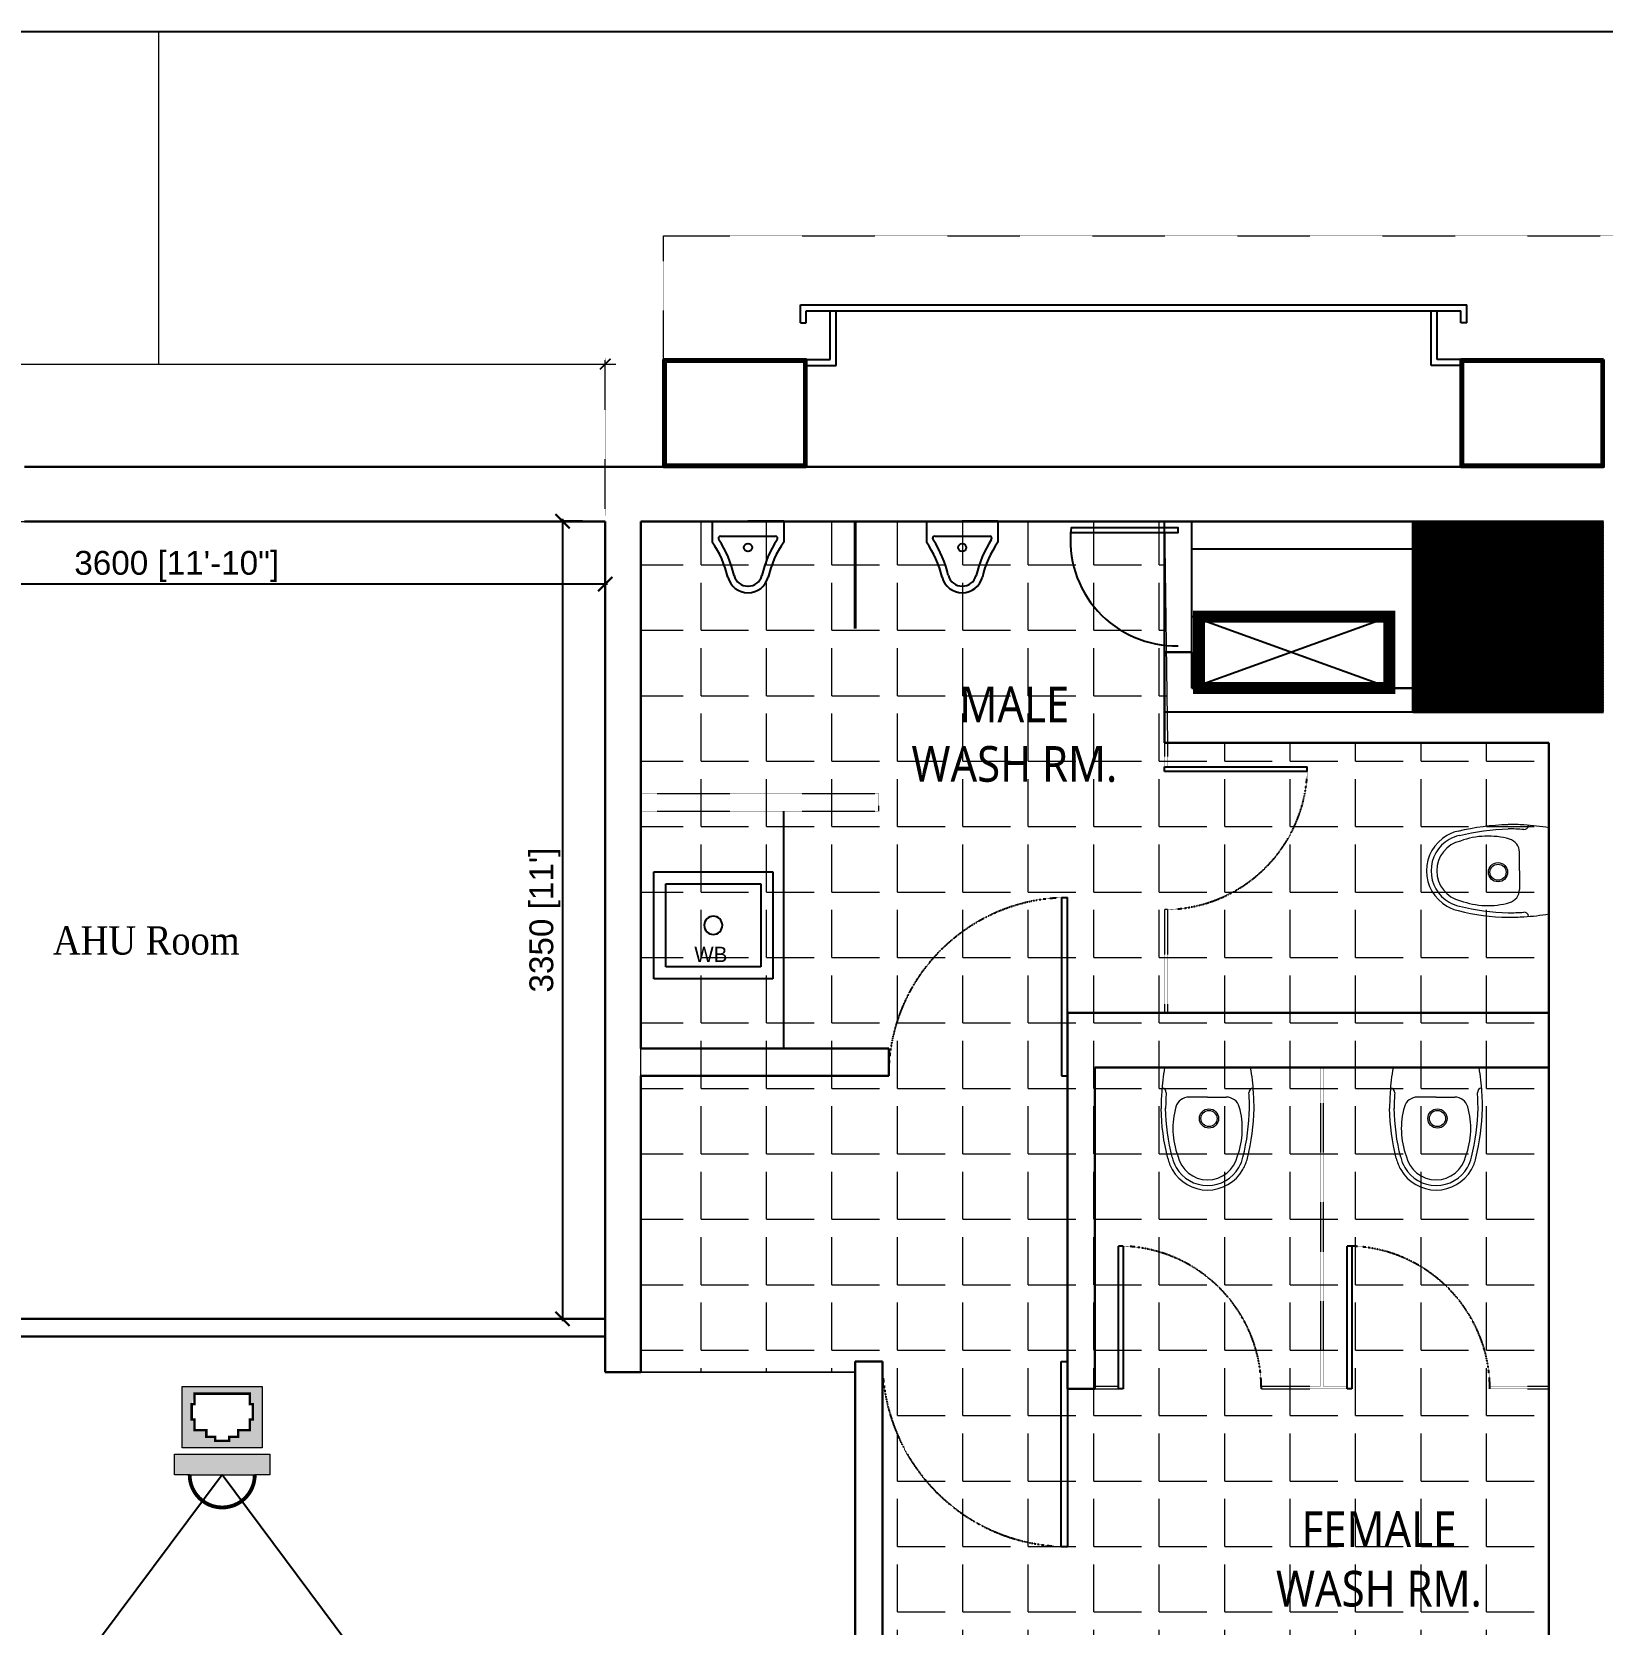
# Model space of a CAD drawing. Header units: millimetres. Extents: x 14520794 to 14796193, y 1415067 to 1454683.
# Drawn here: x 14647713 to 14654311, y 1445515 to 1452206 of the extents above; entities that cross this region are included whole.
import ezdxf

# ---------------------------------------------------------------- set-up
doc = ezdxf.new("R2010")
doc.units = ezdxf.units.MM
doc.header["$LTSCALE"] = 0.01
doc.header["$MEASUREMENT"] = 0
doc.header["$PDMODE"] = 35
doc.linetypes.add('2012-04-27_JAYPEE BCH_WD_First Floor_Plan$0$DASHED2', pattern=[0.375, 0.25, -0.125])
doc.linetypes.add('HIDDEN', pattern=[0.375, 0.25, -0.125])
doc.layers.get('0').update_dxf_attribs({"color": 6, "lineweight": 0})
doc.layers.get('Defpoints').update_dxf_attribs({"color": 2})
for name, color, linetype, lineweight in [('8 core c.', 32, 'Continuous', 20), ('COL', 5, 'Continuous', 40), ('DIM', 6, 'Continuous', 13), ('DOOR', 5, 'Continuous', 9), ('ELE-1', 7, 'Continuous', 20), ('ELEV', 7, 'Continuous', 18), ('FIXTURE', 140, 'Continuous', 9), ('HATCH', 8, 'Continuous', 15), ('IP Patch Cod-Jack', 42, 'Continuous', 13), ('partition', 34, 'Continuous', 30), ('text', 7, 'Continuous', 13), ('TXT2', 7, 'Continuous', 15), ('WALL', 7, 'Continuous', 30)]:
    doc.layers.add(name, color=color, linetype=linetype, lineweight=lineweight)
for name, color, linetype in [('column', 13, 'Continuous'), ('DOOR1', 5, 'Continuous'), ('DOORS', 143, 'Continuous'), ('DRIVE', 172, 'Continuous'), ('EPSILON DOME CAMERA', 1, 'Continuous'), ('FURNIT', 8, 'Continuous'), ('GLASS', 5, 'Continuous'), ('LIGHT', 2, 'Continuous'), ('Sanetry', 151, 'Continuous'), ('sanetrywashroom', 151, 'Continuous'), ('SHAFT', 2, 'Continuous'), ('TEMPLATE', 252, 'Continuous'), ('text main', 7, 'Continuous')]:
    doc.layers.add(name, color=color, linetype=linetype)
doc.styles.add('ARIEL', font='arial.ttf', dxfattribs={"height": 150})
doc.styles.add('SMALL', font='arial.ttf', dxfattribs={"height": 100})
doc.styles.add('TIMES', font='times.ttf', dxfattribs={"width": 0.9, "height": 250})
doc.dimstyles.new('AJI', dxfattribs={"dimtxt": 200, "dimasz": 75, "dimexe": 100, "dimexo": 25, "dimgap": 50, "dimtad": 1, "dimdec": 0, "dimrnd": 5, "dimzin": 0, "dimdsep": 46, "dimtxsty": 'SMALL', "dimblk": 'ARCHTICK', "dimcen": 0, "dimdle": 100, "dimclrd": 7, "dimclre": 7, "dimclrt": 256, "dimazin": 0, "dimtfac": 1, "dimtdec": 0, "dimtofl": 0, "dimtmove": 0, "dimatfit": 3, "dimldrblk": 'CLOSEDBLANK', "dimfxl": 100, "dimtolj": 1, "dimtzin": 0, "dimarcsym": 0})

# ---------------------------------------------------------------- blocks, each defined once
blk = doc.blocks.new('sd')
at = {"layer": 'DOORS'}
for p, q in [((1926961.8, 1625945.2), (1926961.8, 1626845.2)), ((1926991.9, 1626845.2), (1926961.8, 1626845.2)), ((1926991.9, 1626845.2), (1926991.9, 1625945.2)), ((1926991.9, 1625945.2), (1926961.8, 1625945.2))]:
    blk.add_line(p, q, dxfattribs=at)
at = {"layer": 'DOORS', "linetype": '2012-04-27_JAYPEE BCH_WD_First Floor_Plan$0$DASHED2', "ltscale": 20}
blk.add_arc((1926960.9, 1625944.8), 901, 0.02384, 88.034, dxfattribs=at)
blk = doc.blocks.new('sdfaff')
at = {"layer": 'Sanetry'}
for p, q in [((1218899.1, -2106786.1), (1218399.1, -2106786.1)), ((1218399.1, -2106786.1), (1218399.1, -2107236.1)), ((1218899.1, -2107236.1), (1218899.1, -2106786.1)), ((1218849.1, -2106836.1), (1218449.1, -2106836.1)), ((1218449.1, -2106836.1), (1218449.1, -2107186.1)), ((1218849.1, -2107186.1), (1218849.1, -2106836.1)), ((1218449.1, -2107186.1), (1218849.1, -2107186.1)), ((1218399.1, -2107236.1), (1218899.1, -2107236.1))]:
    blk.add_line(p, q, dxfattribs=at)
blk.add_circle((1218649.1, -2107011.1), 38.1, dxfattribs=at)
blk = doc.blocks.new('A$C7C314EA1')
for p, q in [((170, 400), (170, 20)), ((300, 210), (300, 292.2)), ((300, 210), (300, 127.8))]:
    blk.add_line(p, q)
for points in [[(279.9, 412.5, 0.02753), (170, 400, 0.02753)], [(564.9, 366.1, 0.054905), (349.5, 395, 0.054905)], [(569.7, 385.6, 0.054905), (350, 415, 0.054905)], [(300, 210), (300, 290, 0.704392)], [(300, 210), (300, 130, -0.704392)], [(170, 20, 0.02753), (279.9, 7.5, 0.02753)], [(564.9, 53.9, -0.054905), (349.5, 25, -0.054905)], [(569.7, 34.4, -0.054905), (350, 5, -0.054905)]]:
    blk.add_lwpolyline(points, format="xyb")
for radius in [42.4, 35.5]:
    blk.add_circle((394.5, 216.1), radius)
for centre, radius, start, end in [((279.9, 412.5), 20, 184.59048, 273.88227), ((350, -585), 1000, 90, 94.02044), ((350, -585), 980, 90, 94.02044), ((439, 15.2), 348.1, 69.70099, 105.92494), ((530, 210), 160, 60, 77.24247), ((530, 210), 180, 60, 77.24247), ((530, 210), 180, 0, 60), ((360, 292.2), 60, 105.92494, 180), ((530, 210), 135, 0, 77.24247), ((530, 210), 160, 0, 60), ((530, 210), 135, 282.75753, 0), ((530, 210), 160, 300, 0), ((530, 210), 180, 300, 0), ((360, 127.8), 60, 180, 254.07506), ((439, 404.8), 348.1, 254.07506, 290.29901), ((530, 210), 160, 282.75753, 300), ((279.9, 7.5), 20, 86.11773, 175.40952), ((350, 1005), 1000, 265.97956, 270), ((350, 1005), 980, 265.97956, 270), ((530, 210), 180, 282.75753, 300)]:
    blk.add_arc(centre, radius, start, end)
blk = doc.blocks.new('rFWAE')
for p, q in [((-2287340.6, -10043749.1), (-2287190.6, -10043749.1)), ((-2287340.6, -10043749.1), (-2287340.6, -10043836.8)), ((-2287040.6, -10043749.1), (-2287190.6, -10043749.1)), ((-2287040.6, -10043749.1), (-2287040.6, -10043836.8)), ((-2287305.9, -10043811.6), (-2287075.2, -10043811.6))]:
    blk.add_line(p, q)
blk.add_circle((-2287190.6, -10043859.5), 17)
for centre, radius, start, end in [((-2287691.7, -10044080.6), 427.5, 13.01429, 34.77314), ((-2287305.9, -10043820.7), 9.09, 90, 221.82421), ((-2287707.7, -10044082.9), 470.8, 13.06651, 32.96151), ((-2286673.4, -10044082.9), 470.8, 147.03849, 166.93349), ((-2286689.4, -10044080.6), 427.5, 145.22686, 166.98571), ((-2287075.2, -10043820.7), 9.09, 318.17579, 90), ((-2287190.7, -10043961.6), 87.5, 195.06809, 270.09426), ((-2287190.7, -10043961.6), 60.2, 195.06809, 270.09426), ((-2287190.4, -10043961.6), 87.5, 269.90574, 344.93191), ((-2287190.4, -10043961.6), 60.2, 269.90574, 344.93191)]:
    blk.add_arc(centre, radius, start, end)
blk = doc.blocks.new('_ARCHTICK')
at = {"color": 0, "linetype": 'ByBlock', "const_width": 0.15}
blk.add_lwpolyline([(-0.5, -0.5), (0.5, 0.5)], dxfattribs=at)
blk = doc.blocks.new('*D664')
at = {"layer": 'Defpoints', "color": 0, "ltscale": 5000, "transparency": 16777216}
for p in [(14646521.9, 1449885.9), (14646521.9, 1449732.7, 6.3), (14650121.9, 1449253.7)]:
    blk.add_point(p, dxfattribs=at)
at = {"layer": 'DIM', "color": 7, "lineweight": -2, "ltscale": 5000, "transparency": 16777216}
for p, q in [((14650131.9, 1449885.9), (14646511.9, 1449885.9)), ((14646521.9, 1449742.7), (14646521.9, 1449895.9)), ((14650121.9, 1449263.7), (14650121.9, 1449895.9))]:
    blk.add_line(p, q, dxfattribs=at)
at = {"layer": 'DIM', "color": 7, "lineweight": -2, "ltscale": 5000, "transparency": 16777216, "xscale": 60, "yscale": 60, "zscale": 60, "rotation": 180}
blk.add_blockref('_ARCHTICK', (14646521.9, 1449885.9), dxfattribs=at)
at = {"layer": 'DIM', "color": 7, "lineweight": -2, "ltscale": 5000, "transparency": 16777216, "xscale": 60, "yscale": 60, "zscale": 60}
blk.add_blockref('_ARCHTICK', (14650121.9, 1449885.9), dxfattribs=at)
at = {"layer": 'DIM', "ltscale": 5000, "transparency": 16777216, "insert": (14648321.9, 1449960), "char_height": 100, "attachment_point": 5, "style": 'SMALL'}
blk.add_mtext('\\A1;3600 [11\'-10"]', dxfattribs=at)
blk = doc.blocks.new('_ClosedBlank')
at = {"color": 0, "linetype": 'ByBlock', "lineweight": -2}
for p, q in [((-1, 0.17), (0, 0)), ((-1, 0.17), (-1, -0.17)), ((0, 0), (-1, -0.17))]:
    blk.add_line(p, q, dxfattribs=at)
blk = doc.blocks.new('*D665')
at = {"layer": 'Defpoints', "color": 0, "ltscale": 5000, "transparency": 16777216}
for p in [(14650036.2, 1450149.5), (14649942.9, 1446798.5), (14650036.2, 1446798.5, -2.6)]:
    blk.add_point(p, dxfattribs=at)
at = {"layer": 'DIM', "color": 7, "lineweight": -2, "ltscale": 5000, "transparency": 16777216}
for p, q in [((14650026.2, 1450149.5), (14649932.9, 1450149.5)), ((14649942.9, 1450159.5), (14649942.9, 1446788.5)), ((14650026.2, 1446798.5), (14649932.9, 1446798.5))]:
    blk.add_line(p, q, dxfattribs=at)
at = {"layer": 'DIM', "color": 7, "lineweight": -2, "ltscale": 5000, "transparency": 16777216, "xscale": 60, "yscale": 60, "zscale": 60}
for p, rotation in [((14649942.9, 1450149.5), 90), ((14649942.9, 1446798.5), 270)]:
    blk.add_blockref('_ARCHTICK', p, dxfattribs=dict(at, rotation=rotation))
at = {"layer": 'DIM', "ltscale": 5000, "transparency": 16777216, "insert": (14649868.8, 1448474), "char_height": 100, "attachment_point": 5, "rotation": 90, "style": 'SMALL'}
blk.add_mtext("\\A1;3350 [11']", dxfattribs=at)
blk = doc.blocks.new('data point')
at = {"layer": 'IP Patch Cod-Jack', "lineweight": 9}
h = blk.add_hatch(color=1, dxfattribs=at)
h.paths.add_polyline_path([(82919.4, 102817.5), (82593, 102817.5), (82593, 102567.8), (82919.4, 102567.8)])
h.paths.add_polyline_path([(82869, 102639.5), (82820.9, 102639.5), (82820.9, 102612.1), (82784.6, 102612.1), (82784.6, 102595.9), (82727.8, 102595.9), (82727.8, 102612.1), (82691.6, 102612.1), (82691.6, 102639.5), (82643.5, 102639.5), (82643.5, 102682.6), (82631.6, 102682.6), (82631.6, 102745.1), (82643.5, 102788.3), (82869, 102788.3), (82869, 102745.1), (82880.8, 102745.1), (82880.8, 102682.6), (82869, 102682.6)], flags=16)
at = {"layer": '8 core c.', "color": 7, "lineweight": 13}
for p, q in [((82631.6, 102745.1), (82631.6, 102682.6)), ((82869, 102745.1), (82880.8, 102745.1)), ((82631.6, 102682.6), (82643.5, 102682.6)), ((82691.6, 102639.5), (82691.6, 102612.1)), ((82691.6, 102612.1), (82727.8, 102612.1)), ((82727.8, 102612.1), (82727.8, 102595.9)), ((82727.8, 102595.9), (82784.6, 102595.9)), ((82784.6, 102612.1), (82784.6, 102595.9)), ((82784.6, 102612.1), (82820.9, 102612.1))]:
    blk.add_line(p, q, dxfattribs=at)
at = {"layer": '8 core c.', "color": 1, "lineweight": 13}
blk.add_line((82643.5, 102745.1), (82631.6, 102745.1), dxfattribs=at)
at = {"layer": '8 core c.', "color": 7, "lineweight": 13}
blk.add_lwpolyline([(82593, 102817.5), (82919.4, 102817.5), (82919.4, 102567.8), (82593, 102567.8)], close=True, dxfattribs=at)
for points in [[(82643.5, 102745.1), (82643.5, 102788.3), (82869, 102788.3), (82869, 102745.1)], [(82691.6, 102639.5), (82643.5, 102639.5), (82643.5, 102682.6)]]:
    blk.add_lwpolyline(points, dxfattribs=at)
at = {"layer": 'IP Patch Cod-Jack', "color": 7, "lineweight": 13}
for p, q in [((82880.8, 102745.1), (82880.8, 102682.6)), ((82820.9, 102639.5), (82820.9, 102612.1)), ((82869, 102682.6), (82880.8, 102682.6))]:
    blk.add_line(p, q, dxfattribs=at)
blk.add_lwpolyline([(82869, 102682.6), (82869, 102639.5), (82820.9, 102639.5)], dxfattribs=at)
at = {"layer": 'TEMPLATE', "color": 7, "lineweight": -3, "const_width": 10}
blk.add_lwpolyline([(82869, 102788.3), (82869, 102745.1), (82880.8, 102745.1), (82880.8, 102682.6), (82869, 102682.6), (82869, 102639.5), (82820.9, 102639.5), (82820.9, 102612.1), (82784.6, 102612.1), (82784.6, 102595.9), (82727.8, 102595.9), (82727.8, 102612.1), (82691.6, 102612.1), (82691.6, 102639.5), (82643.5, 102639.5), (82643.5, 102682.6), (82631.6, 102682.6), (82631.6, 102745.1), (82643.5, 102745.1), (82643.5, 102788.3), (82869, 102788.3)], dxfattribs=at)
blk = doc.blocks.new('DOME CAMERA')
at = {"layer": 'EPSILON DOME CAMERA', "linetype": 'Continuous', "lineweight": 9}
blk.add_hatch(color=256, dxfattribs=at).paths.add_polyline_path([(-136.7, 0), (-200, 0), (-200, -87.3), (200, -87.3), (200, 0), (136.7, 0)])
at = {"color": 1, "true_color": 0xff0000}
for p, q in [((0, -1.2), (-768.6, 1028.5)), ((0.4, -0.3), (769, 1029.5))]:
    blk.add_line(p, q, dxfattribs=at)
at = {"layer": 'EPSILON DOME CAMERA', "linetype": 'Continuous', "lineweight": 9}
blk.add_lwpolyline([(-136.7, 0, -1), (136.7, 0), (200, 0), (200, -87.3), (-200, -87.3), (-200, 0)], format="xyb", close=True, dxfattribs=at)
at = {"layer": 'EPSILON DOME CAMERA', "linetype": 'Continuous', "lineweight": 9, "const_width": 16}
blk.add_lwpolyline([(136.7, 0, 1), (-136.7, 0)], format="xyb", dxfattribs=at)
at = {"layer": 'EPSILON DOME CAMERA', "linetype": 'Continuous', "lineweight": 9}
blk.add_lwpolyline([(136.7, 0), (-136.7, 0)], dxfattribs=at)
at = {"layer": 'IP Patch Cod-Jack', "lineweight": 13, "xscale": 1.030757035158097, "yscale": 1.030757035158097, "zscale": 1.030757035158097, "rotation": 180}
blk.add_blockref('data point', (85301.6, 105608), dxfattribs=at)

msp = doc.modelspace()

# ---------------------------------------------------------------- hatches: boundary and pattern name
at = {"layer": 'DIM', "ltscale": 5000}
h = msp.add_hatch(dxfattribs=at)
h.set_pattern_fill('ANSI31', color=8, scale=10)
h.set_pattern_definition([(45, (131899.5557, -32953.5475), (-0.88388347648, 0.88388347648), [])])
h.paths.add_polyline_path([(14654316.9, 1450148.9), (14653516.9, 1450148.9), (14653516.9, 1449349.2), (14654316.9, 1449349.2), (14654316.9, 1449629.3), (14654316.9, 1449629.3), (14654316.9, 1449629.3)])
h = msp.add_hatch(dxfattribs=at)
h.set_pattern_fill('ANSI31', color=8, scale=10)
h.set_pattern_definition([(45, (14619921.9293, 1440881.0832), (-0.883883476, 0.883883476), [])])
h.paths.add_polyline_path([(14620172.9, 1441289.2), (14619572.9, 1441289.2), (14619572.9, 1440489.2), (14620172.9, 1440489.2)])
h.paths.add_polyline_path([(14619327.9, 1445331.2), (14619097.9, 1445331.2), (14619097.9, 1444731.2), (14619327.9, 1444731.2)])
h.paths.add_polyline_path([(14619497.9, 1445331.2), (14619327.9, 1445331.2), (14619327.9, 1444731.2), (14619497.9, 1444731.2)])
h.paths.add_polyline_path([(14625668.6, 1448997.2), (14626682.3, 1448997.2), (14626682.3, 1449183.5), (14625668.6, 1449183.5)], flags=9)
h.paths.add_polyline_path([(14631693.6, 1449672.2), (14632293.6, 1449672.2), (14632293.6, 1449907.2), (14631693.6, 1449907.2)], flags=9)
h.paths.add_polyline_path([(14634675.3, 1448366.3), (14635443.3, 1448366.3), (14635443.3, 1448552.6), (14634675.3, 1448552.6)], flags=9)
h.paths.add_polyline_path([(14644066.7, 1448295.4), (14644826.1, 1448295.4), (14644826.1, 1448481.7), (14644066.7, 1448481.7)], flags=9)
h.paths.add_polyline_path([(14639942.6, 1448368.2), (14640762, 1448368.2), (14640762, 1448550.4), (14639942.6, 1448550.4)], flags=9)
h.paths.add_polyline_path([(14619506.3, 1443660.6), (14619506.3, 1444721.3), (14619351, 1444721.3), (14619351, 1443660.6)], flags=9)
h.paths.add_polyline_path([(14620921.4, 1444349.7), (14621454.3, 1444349.7), (14621454.3, 1444527.5), (14620921.4, 1444527.5)], flags=9)
h.paths.add_polyline_path([(14620941.4, 1444214.5), (14621391, 1444214.5), (14621391, 1444367.2), (14620941.4, 1444367.2)], flags=9)
h.paths.add_polyline_path([(14637643.9, 1448273.3), (14638176.8, 1448273.3), (14638176.8, 1448451.2), (14637643.9, 1448451.2)], flags=9)
h.paths.add_polyline_path([(14637663.9, 1448138.1), (14638113.5, 1448138.1), (14638113.5, 1448290.8), (14637663.9, 1448290.8)], flags=9)
h.paths.add_polyline_path([(14641998.3, 1448275), (14642774.1, 1448275), (14642774.1, 1448457.3), (14641998.3, 1448457.3)], flags=9)
h.paths.add_polyline_path([(14629179.7, 1448439.2), (14630184.4, 1448439.2), (14630184.4, 1448625.9), (14629179.7, 1448625.9)], flags=9)
h.paths.add_polyline_path([(14620920, 1447984.8), (14622082.4, 1447984.8), (14622082.4, 1448171.3), (14620920, 1448171.3)], flags=9)
h.paths.add_polyline_path([(14620941.4, 1447853.7), (14621391, 1447853.7), (14621391, 1448006.4), (14620941.4, 1448006.4)], flags=9)
h.paths.add_polyline_path([(14641763.1, 1445638.6), (14643966, 1445638.6), (14643966, 1445885.9), (14641763.1, 1445885.9)], flags=9)
h.paths.add_polyline_path([(14641763.6, 1445817.3), (14643833.1, 1445817.3), (14643833.1, 1446105.8), (14641763.6, 1446105.8)], flags=9)
h.paths.add_polyline_path([(14620642.9, 1445595.2), (14621703.6, 1445595.2), (14621703.6, 1445750.5), (14620642.9, 1445750.5)], flags=9)
h.paths.add_polyline_path([(14624008.8, 1448360.7), (14624542.7, 1448360.7), (14624542.7, 1448541.6), (14624008.8, 1448541.6)], flags=9)
h.paths.add_polyline_path([(14624029.3, 1448228), (14624478.9, 1448228), (14624478.9, 1448380.8), (14624029.3, 1448380.8)], flags=9)
h.paths.add_polyline_path([(14647771, 1448295.7), (14648599.2, 1448295.7), (14648599.2, 1448478), (14647771, 1448478)], flags=9)
at = {"layer": 'HATCH', "true_color": 0xffe0c2}
h = msp.add_hatch(dxfattribs=at)
h.set_pattern_fill('ANGLE', color=254, scale=1000)
h.set_pattern_definition([(0, (131899.56, 30416.36), (0, 275), [200, -75]), (90, (131899.56, 30416.36), (-275, 2e-14), [200, -75])])
edge = h.paths.add_edge_path()
edge.add_line((14650271.9, 1450148.9), (14652471.9, 1450149.2))
edge.add_line((14652471.9, 1450149.2), (14652483.9, 1449218.3))
edge.add_line((14652483.9, 1449218.3), (14654086.9, 1449218.3))
edge.add_line((14654086.9, 1449218.3), (14654086.9, 1444239.2))
edge.add_line((14654086.9, 1444239.2), (14654016.9, 1444238.9))
edge.add_line((14654016.9, 1444238.9), (14654016.9, 1444169.2))
edge.add_line((14654016.9, 1444169.2), (14652671.9, 1444169.2))
edge.add_line((14652671.9, 1444169.2), (14652671.9, 1445444.2))
edge.add_line((14652671.9, 1445444.2), (14651286.9, 1445444.2))
edge.add_line((14651286.9, 1445444.2), (14651286.9, 1446618.9))
edge.add_line((14651286.9, 1446618.9), (14651171.9, 1446618.9))
edge.add_line((14651171.9, 1446618.9), (14651171.9, 1446573.9))
edge.add_line((14651171.9, 1446573.9), (14650271.9, 1446573.9))
edge.add_line((14650271.9, 1446573.9), (14650271.5, 1450148.9))

# ---------------------------------------------------------------- linework, layer by layer
at = {"layer": 'COL'}
for p in [(14653516.9, 1450148.9), (14654315.9, 1449349.2)]:
    msp.add_line(p, (14653516.9, 1449348.9), dxfattribs=at)
for points in [[(14650366.9, 1450829), (14650966.8, 1450829), (14650966.8, 1450378.9), (14650366.9, 1450378.9)], [(14650374.9, 1450821), (14650958.8, 1450821), (14650958.8, 1450386.9), (14650374.9, 1450386.9)], [(14654316.9, 1450829), (14653716.9, 1450829), (14653716.9, 1450378.9), (14654316.9, 1450378.9)], [(14654308.9, 1450821), (14653724.9, 1450821), (14653724.9, 1450386.9), (14654308.9, 1450386.9)]]:
    msp.add_lwpolyline(points, close=True, dxfattribs=at)
at = {"layer": 'column', "linetype": 'Continuous', "ltscale": 0.018361}
for p, q in [((14654316.9, 1450149.2), (14653516.9, 1450149.2)), ((14653516.9, 1450149.2), (14653516.9, 1449349.2)), ((14654316.9, 1450149.2), (14653516.9, 1450149.2)), ((14653516.9, 1450149.2), (14653516.9, 1449349.2)), ((14654316.9, 1449349.2), (14653516.9, 1449349.2)), ((14654316.9, 1449349.2), (14653516.9, 1449349.2))]:
    msp.add_line(p, q, dxfattribs=at)
at = {"layer": 'Defpoints', "linetype": 'Continuous'}
msp.add_lwpolyline([(14613184, 1437453.9), (14660507.3, 1437453.9), (14660507.3, 1452206.3), (14613184, 1452206.3)], close=True, dxfattribs=at)
at = {"layer": 'DIM', "lineweight": 0}
for p, q in [((14648247.1, 1450810.4), (14648247.1, 1452206.3)), ((14646372.4, 1450810.4), (14650121.9, 1450810.4)), ((14650121.9, 1450810.4), (14650166.9, 1450810.4))]:
    msp.add_line(p, q, dxfattribs=at)
at = {"layer": 'DIM', "color": 8, "linetype": 'HIDDEN'}
msp.add_line((14650121.9, 1450173.9), (14650121.9, 1450835.4), dxfattribs=at)
at = {"layer": 'DIM', "color": 254, "ltscale": 5000, "true_color": 0xffe0c2}
msp.add_lwpolyline([(14626788.2, 1450148.9), (14630747.9, 1450149.5), (14630747.9, 1449349.2), (14631547.9, 1449349.2), (14631547.9, 1450149.2), (14642297.9, 1450148.9), (14642297.9, 1449349.2), (14643097.9, 1449349.2), (14643097.9, 1450148.9), (14650121.9, 1450148.9), (14650121.9, 1446573.7), (14651171.9, 1446573.9), (14651171.9, 1445329.2), (14652556.9, 1445329.2), (14652556.9, 1440564.2), (14620172.9, 1440564.2)], dxfattribs=at)
msp.add_lwpolyline([(14626788.2, 1450148.9), (14630747.9, 1450149.5), (14630747.9, 1449349.2), (14631547.9, 1449349.2), (14631547.9, 1450149.2), (14642297.9, 1450148.9), (14642297.9, 1449349.2), (14643097.9, 1449349.2), (14643097.9, 1450148.9), (14650121.9, 1450148.9), (14650121.9, 1446573.7), (14651171.9, 1446573.9), (14651171.9, 1445329.2), (14652556.9, 1445329.2), (14652556.9, 1440564.2), (14620172.9, 1440564.2)], dxfattribs=at)
at = {"layer": 'DOOR', "ltscale": 0.018361, "const_width": 50}
msp.add_lwpolyline([(14653416.9, 1449749.2), (14652616.9, 1449749.2), (14652616.9, 1449449.2), (14653416.9, 1449449.2)], close=True, dxfattribs=at)
at = {"layer": 'DOOR1', "linetype": 'Continuous', "ltscale": 0.018361}
msp.add_lwpolyline([(14652079.6, 1450103.1), (14652529.4, 1450103.1), (14652529.4, 1450121.7), (14652079.4, 1450121.7, 0.456104), (14652529.4, 1449626.7)], format="xyb", dxfattribs=at)
at = {"layer": 'DRIVE', "ltscale": 3.672129}
for p, q in [((14650941.9, 1451058.9, -18.3), (14653741.9, 1451058.7, 15.4)), ((14650941.9, 1450983.9, -18.3), (14650941.9, 1451058.9, -18.3)), ((14653741.9, 1450983.9, -18.3), (14653741.9, 1451058.9, -18.3)), ((14650941.9, 1450983.9, -18.3), (14650941.9, 1451033.9, -18.3)), ((14650966.9, 1450983.9, -18.3), (14650966.9, 1451033.9, -18.3)), ((14650966.9, 1451033.9, -18.3), (14653716.9, 1451033.7, 15.3)), ((14650966.9, 1450983.9, -18.3), (14650966.9, 1451033.9, -18.3)), ((14651066.9, 1450828.9, -18.3), (14651066.9, 1451033.9, -18.3)), ((14651091.9, 1450803.9, -18.3), (14651091.9, 1451033.9, -18.3)), ((14653591.9, 1450803.9, -18.3), (14653591.9, 1451033.9, -18.3)), ((14653616.9, 1450828.9, -18.3), (14653616.9, 1451033.9, -18.3)), ((14653716.9, 1450983.9, -18.3), (14653716.9, 1451033.9, -18.3)), ((14653716.9, 1450983.9, -18.3), (14653716.9, 1451033.9, -18.3)), ((14653741.9, 1450983.9, -18.3), (14653741.9, 1451033.9, -18.3)), ((14650941.9, 1450983.9, -18.3), (14650966.9, 1450983.9, -18.3)), ((14653741.9, 1450983.9, -18.3), (14653716.9, 1450983.9, -18.3)), ((14650966.9, 1450828.9, -18.3), (14651066.9, 1450828.9, -18.3)), ((14650966.9, 1450803.9, -18.3), (14651091.9, 1450803.9, -18.3)), ((14653716.9, 1450803.9, -18.3), (14653591.9, 1450803.9, -18.3)), ((14653716.9, 1450828.9, -18.3), (14653616.9, 1450828.9, -18.3))]:
    msp.add_line(p, q, dxfattribs=at)
at = {"layer": 'ELE-1', "linetype": 'HIDDEN', "ltscale": 0.018361}
for p, q in [((14652471.9, 1449218.3), (14652471.9, 1449118.3)), ((14652483.9, 1449218.3), (14652483.9, 1449118.3)), ((14652483.9, 1449118.3), (14652471.9, 1449118.3)), ((14650271.9, 1449006.4), (14651271.9, 1449006.4)), ((14651271.9, 1448931.4), (14651271.9, 1449006.4)), ((14650271.9, 1448931.4), (14651271.9, 1448931.4)), ((14652483.9, 1448518.3), (14652471.9, 1448518.3)), ((14652471.9, 1448518.3), (14652471.9, 1448083.9)), ((14652483.9, 1448518.3), (14652483.9, 1448083.9)), ((14653126.9, 1447853.9), (14653126.9, 1446515.9)), ((14653138.9, 1447853.9), (14653138.9, 1446515.9)), ((14652178.9, 1446515.9), (14652278.9, 1446515.9)), ((14652278.9, 1446515.9), (14652278.9, 1446503.9)), ((14652878.9, 1446515.9), (14653126.9, 1446515.9)), ((14652878.9, 1446515.9), (14652878.9, 1446503.9)), ((14653138.9, 1446515.9), (14653238.9, 1446515.9)), ((14653238.9, 1446515.9), (14653238.9, 1446503.9)), ((14653838.9, 1446515.9), (14653838.9, 1446503.9)), ((14653838.9, 1446515.9), (14654086.9, 1446515.9)), ((14652178.9, 1446503.9), (14652278.9, 1446503.9)), ((14652878.9, 1446503.9), (14653238.9, 1446503.9)), ((14653838.9, 1446503.9), (14654086.9, 1446503.9))]:
    msp.add_line(p, q, dxfattribs=at)
at = {"layer": 'ELEV', "linetype": 'HIDDEN', "ltscale": 9.180324}
for p, q in [((14650366.9, 1451349.2, 44), (14660507.3, 1451349.2, 44)), ((14650366.9, 1450829), (14650366.9, 1451348.9)), ((14650366.9, 1450829), (14650366.9, 1451229))]:
    msp.add_line(p, q, dxfattribs=at)
at = {"layer": 'FURNIT', "ltscale": 0.018361}
msp.add_line((14650871.9, 1447933.9), (14650871.9, 1448931.4), dxfattribs=at)
at = {"layer": 'GLASS', "ltscale": 0.018361, "const_width": 12}
msp.add_lwpolyline([(14651171.9, 1450148.9), (14651171.9, 1449698.9)], dxfattribs=at)
at = {"layer": 'HATCH', "color": 31, "ltscale": 5000}
for points in [[(14620172.9, 1440564.2), (14620172.9, 1441289.2), (14619327.9, 1441289.2), (14619327.9, 1444731.2), (14619497.9, 1444731.2), (14619497.9, 1445331.2), (14619327.9, 1445331.2), (14619327.9, 1447131.2), (14619572.9, 1447131.2), (14619572.9, 1449579.2), (14620172.9, 1449579.2), (14620172.9, 1450149.5), (14650121.9, 1450148.9), (14650121.9, 1446573.9), (14651122.2, 1446573.9), (14651171.9, 1446573.9), (14651171.9, 1445329.2), (14652556.9, 1445329.2), (14652556.9, 1440564.2), (14649366, 1440564.2)], [(14620172.9, 1440564.2), (14620172.9, 1441289.2), (14619327.9, 1441289.2), (14619327.9, 1444731.2), (14619497.9, 1444731.2), (14619497.9, 1445331.2), (14619327.9, 1445331.2), (14619327.9, 1447131.2), (14619572.9, 1447131.2), (14619572.9, 1449579.2), (14620172.9, 1449579.2), (14620172.9, 1450149.5), (14650121.9, 1450148.9), (14650121.9, 1446573.9), (14651122.2, 1446573.9), (14651171.9, 1446573.9), (14651171.9, 1445329.2), (14652556.9, 1445329.2), (14652556.9, 1440564.2), (14649366, 1440564.2)], [(14650271.9, 1450148.9), (14652471.9, 1450149.2), (14652483.9, 1449218.3), (14654086.9, 1449218.3), (14654086.9, 1444239.2), (14654016.9, 1444238.9), (14654016.9, 1444169.2), (14652671.9, 1444169.2), (14652671.9, 1445444.2), (14651286.9, 1445444.2), (14651286.9, 1446618.9), (14651171.9, 1446618.9), (14651171.9, 1446573.9), (14650271.9, 1446573.9), (14650271.5, 1450148.9)], [(14650271.9, 1450148.9), (14652471.9, 1450149.2), (14652483.9, 1449218.3), (14654086.9, 1449218.3), (14654086.9, 1444239.2), (14654016.9, 1444238.9), (14654016.9, 1444169.2), (14652671.9, 1444169.2), (14652671.9, 1445444.2), (14651286.9, 1445444.2), (14651286.9, 1446618.9), (14651171.9, 1446618.9), (14651171.9, 1446573.9), (14650271.9, 1446573.9), (14650271.5, 1450148.9)]]:
    msp.add_lwpolyline(points, dxfattribs=at)
at = {"layer": 'LIGHT', "ltscale": 0.018361}
for p, q in [((14652471.9, 1449599.2), (14652471.9, 1450148.5)), ((14652586.9, 1449599.2), (14652586.9, 1450149.2)), ((14652586.9, 1449449.2), (14653416.9, 1449749.2)), ((14653416.9, 1449449.2), (14652586.9, 1449749.2)), ((14652586.9, 1449749.2), (14653416.9, 1449749.2)), ((14652586.9, 1449449.2), (14653416.9, 1449749.2)), ((14653416.9, 1449449.2), (14652586.9, 1449749.2)), ((14653416.9, 1449449.2), (14653416.9, 1449749.2)), ((14652586.9, 1449449.2), (14653416.9, 1449449.2)), ((14653416.9, 1449449.2), (14652586.9, 1449449.2))]:
    msp.add_line(p, q, dxfattribs=at)
at = {"layer": 'partition', "ltscale": 5000}
for p, q in [((14647496.5, 1446798.3, 10.7), (14650121.9, 1446798.3, 11.7)), ((14650121.9, 1446723.6, 4.1), (14647496.9, 1446723.6, 4.1)), ((14650121.9, 1446573.7, -2.6), (14650121.9, 1446573.6, -2.6))]:
    msp.add_line(p, q, dxfattribs=at)
at = {"layer": 'SHAFT', "ltscale": 0.018361}
for p, q in [((14652471.9, 1450149.2), (14653516.9, 1450149.2)), ((14652586.9, 1450034.2), (14653516.9, 1450034.2)), ((14652471.9, 1449349.2), (14653516.9, 1449349.2))]:
    msp.add_line(p, q, dxfattribs=at)
at = {"layer": 'WALL', "ltscale": 0.018361}
for p, q in [((14654316.9, 1450378.9), (14647682.4, 1450378.9)), ((14647682.4, 1450148.9), (14650121.9, 1450148.9)), ((14650121.9, 1446573.7, 6.7), (14650121.9, 1450148.9)), ((14650271.9, 1447933.9), (14650271.9, 1450148.9)), ((14650271.9, 1450148.9), (14654316.9, 1450148.9)), ((14652471.9, 1449218.3), (14652471.9, 1449599.2)), ((14652471.9, 1449599.2), (14652586.9, 1449599.2)), ((14652586.9, 1449448.3), (14652586.9, 1449599.2)), ((14653516.9, 1449448.3), (14652586.9, 1449448.3)), ((14653960.4, 1449449.2), (14653960.4, 1449449.2)), ((14654086.9, 1449218.3), (14652471.9, 1449218.3)), ((14654086.9, 1449218.3), (14654086.9, 1448143.3)), ((14654086.9, 1449119.3), (14654086.9, 1444239.2)), ((14652063.9, 1448083.9), (14654086.9, 1448083.9)), ((14652063.9, 1448083.9), (14652063.9, 1446503.9)), ((14651313.9, 1447933.9), (14650271.9, 1447933.9)), ((14651313.9, 1447933.9), (14651313.9, 1447818.9)), ((14652178.9, 1447853.9), (14654086.9, 1447853.9)), ((14652178.9, 1447853.9), (14652178.9, 1446503.9)), ((14650271.9, 1446573.9, 9.3), (14650271.9, 1447818.9)), ((14651313.9, 1447818.9), (14650271.9, 1447818.9)), ((14651171.9, 1445444.2), (14651171.9, 1446618.9)), ((14651171.9, 1446618.9), (14651286.9, 1446618.9)), ((14651286.9, 1445444.2), (14651286.9, 1446618.9)), ((14650121.9, 1446573.7, 6.7), (14650271.9, 1446573.9, 9.3)), ((14652063.9, 1446503.9), (14652178.9, 1446503.9))]:
    msp.add_line(p, q, dxfattribs=at)

# ---------------------------------------------------------------- block references
at = {"layer": 'DIM', "linetype": 'HIDDEN', "lineweight": 0, "xscale": 45.00000338143632, "yscale": 45.00000338143632, "zscale": 45.00000338143632, "rotation": 180}
msp.add_blockref('_ARCHTICK', (14650121.9, 1450810.4), dxfattribs=at)
at = {"layer": 'DOORS', "ltscale": 0.018361}
for p, xscale, yscale, zscale, rotation in [((13568601.6, 2733649.1), 0.6666093746505057, 0.6666093746505057, 0.6666093746505057, 270), ((16315528.9, 2850228.9), 0.8632579180914397, 0.8632579180914397, 0.8632579180914397, 180)]:
    msp.add_blockref('sd', p, dxfattribs=dict(at, xscale=xscale, yscale=yscale, zscale=zscale, rotation=rotation))
for p, xscale, yscale, zscale in [((16257727.4, 92981.1), -0.8332617183131321, 0.8332617183131321, 0.8332617183131321), ((13367748, 362633.6), 0.6666093746505057, 0.6666093746505057, 0.6666093746505057), ((13368708, 362633.6), 0.6666093746505057, 0.6666093746505057, 0.6666093746505057)]:
    msp.add_blockref('sd', p, dxfattribs=dict(at, xscale=xscale, yscale=yscale, zscale=zscale))
at = {"layer": 'EPSILON DOME CAMERA', "rotation": 179.9999999999856}
msp.add_blockref('DOME CAMERA', (14648513, 1446142.4), dxfattribs=at)
at = {"layer": 'FIXTURE', "ltscale": 0.018361, "xscale": 0.9523810239457423, "yscale": 0.9523810239457423, "zscale": 0.9523810239457423}
for p, rotation in [((14654248.8, 1448880.8), 180), ((14652452.9, 1448015.8), 269.9999999999999), ((14653412.9, 1448015.8), 269.9999999999999)]:
    msp.add_blockref('A$C7C314EA1', p, dxfattribs=dict(at, rotation=rotation))
at = {"layer": 'sanetrywashroom', "ltscale": 0.018361}
for p in [(16937912.6, 11493898.8), (16938812.6, 11493898.8)]:
    msp.add_blockref('rFWAE', p, dxfattribs=at)
at = {"layer": 'sanetrywashroom', "ltscale": 0.018361, "xscale": -1, "rotation": 180}
msp.add_blockref('sdfaff', (13431927.1, -658559.2), dxfattribs=at)

# ---------------------------------------------------------------- texts
at = {"layer": 'text', "ltscale": 0.018361, "char_height": 150, "width": 4430.471, "attachment_point": 2, "rotation": 0, "style": 'TIMES'}
for s, insert in [('{\\fTrebuchet MS|b0|i0|c0|p34;MALE \\PWASH RM.}', (14651841.2, 1449455.2)), ('{\\fTrebuchet MS|b0|i0|c0|p34;FEMALE \\PWASH RM.}', (14653372.7, 1445989.6))]:
    msp.add_mtext(s, dxfattribs=dict(at, insert=insert))
at = {"layer": 'text main', "linetype": 'ByBlock', "lineweight": 20, "ltscale": 0.018361, "insert": (14650496.4, 1448362), "char_height": 64.549, "width": 2870.921, "attachment_point": 1, "style": 'ARIEL'}
msp.add_mtext('\\pxsm1,ql;{\\fSitka Text|b0|i0|c0|p0;WB}', dxfattribs=at)
at = {"layer": 'TXT2', "color": 5, "style": 'TIMES', "width": 0.9}
msp.add_text('AHU Room', height=118.8, dxfattribs=at).set_placement((14647801.4, 1448328.9))

# ---------------------------------------------------------------- dimensions: what is measured, and where the dimension line sits
at = {"layer": 'DIM', "ltscale": 5000}
dim = msp.add_linear_dim(base=(14649942.9, 1446798.5), p1=(14650036.2, 1450149.5), p2=(14650036.2, 1446798.5, -2.6), angle=90, dimstyle='AJI', override={"dimtxt": 125, "dimasz": 60, "dimexe": 10, "dimexo": 10, "dimgap": 10, "dimdle": 10, "dimfxl": 0.18, "dimarcsym": 1}, dxfattribs=at)
dim.commit()
dim.dimension.update_dxf_attribs({"geometry": '*D665', "text_midpoint": (14649868.8, 1448474)})
dim = msp.add_linear_dim(base=(14646521.9, 1449885.9), p1=(14650121.9, 1449253.7), p2=(14646521.9, 1449732.7, 6.3), dimstyle='AJI', override={"dimtxt": 125, "dimasz": 60, "dimexe": 10, "dimexo": 10, "dimgap": 10, "dimdle": 10, "dimfxl": 0.18, "dimarcsym": 1}, dxfattribs=at)
dim.commit()
dim.dimension.update_dxf_attribs({"geometry": '*D664', "text_midpoint": (14648321.9, 1449960)})

doc.saveas('drawing.dxf')
